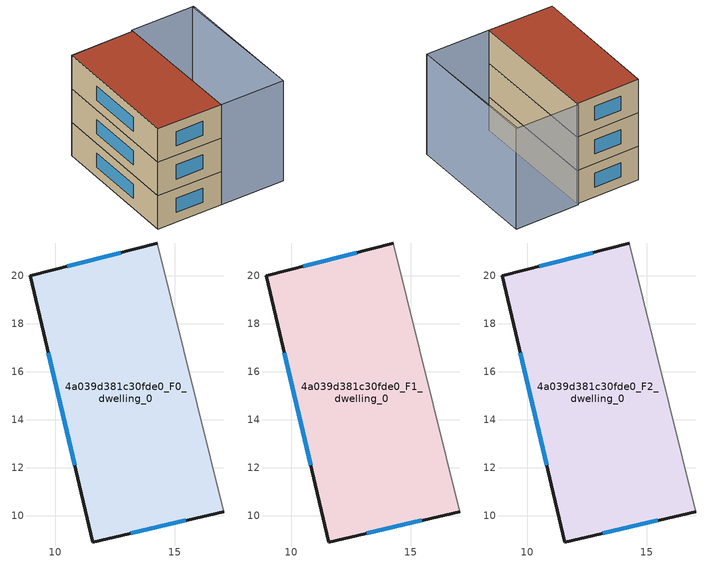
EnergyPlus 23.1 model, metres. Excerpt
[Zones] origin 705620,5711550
4a039d381c30fde0_F0_dwelling_0
 floor ground (EU_floor_Construction): 14.27,21.38 17.03,10.17 11.58,8.91 8.97,20 z0
 wall outside (EU_wall_Construction): 14.27,21.38 8.97,20 11.58,8.91 17.03,10.17 z0:3
 wall adiabatic (EU_wall_Construction): 17.03,10.17 14.27,21.38 z0:3
 window (EU_Window_Construction): 13.16,9.27 15.46,9.81 / 9.73,16.8 10.83,12.11 / 12.73,20.98 10.5,20.4 z0.87:2.13
4a039d381c30fde0_F1_dwelling_0
 floor to 4a039d381c30fde0_F0_dwelling_0 (EU_floor_Construction): 14.26,21.38 17.03,10.17 11.58,8.91 8.97,20 z3
 wall outside (EU_wall_Construction): 14.27,21.38 8.97,20 11.58,8.91 17.03,10.17 z3:6
 wall adiabatic (EU_wall_Construction): 17.03,10.17 14.27,21.38 z3:6
 window (EU_Window_Construction): 13.16,9.27 15.46,9.81 / 9.73,16.8 10.83,12.11 / 12.73,20.98 10.5,20.4 z3.87:5.13
4a039d381c30fde0_F2_dwelling_0
 floor to 4a039d381c30fde0_F1_dwelling_0 (EU_floor_Construction): 14.26,21.38 17.03,10.17 11.58,8.91 8.97,20 z6
 wall outside (EU_wall_Construction): 14.27,21.38 8.97,20 11.58,8.91 17.03,10.17 z6:9
 wall adiabatic (EU_wall_Construction): 17.03,10.17 14.27,21.38 z6:9
 window (EU_Window_Construction): 13.16,9.27 15.46,9.81 / 9.73,16.8 10.83,12.11 / 12.73,20.98 10.5,20.4 z6.87:8.13
 roof outside (EU_roof_Construction): 17.03,10.17 14.27,21.38 8.97,20 11.58,8.91 z9
shading: 22.41,11.5 17.03,10.17 / 17.03,10.17 14.23,21.49 / 14.23,21.49 19.61,22.82 / 19.61,22.82 22.41,11.5 / 22.41,11.5 19.48,22.79 z0:9
[Building]
EU S2 Campaign: North Axis=0; Terrain=City; Solar Distribution=FullExterior
[Site:Location]
London: Latitude=51.5; Longitude=-0.5; Time Zone=0; Elevation=25
[SizingPeriod:WeatherFileDays]
AnnualSizingPeriod: Begin Month=1; Begin Day of Month=1; End Month=12; End Day of Month=31; Day of Week for Start Day=Monday; Use Weather File Daylight Saving Period=No; Use Weather File Rain and Snow Indicators=No
[MATERIAL]
EU_InternalMass_Material: Roughness=MediumRough; Thickness=0.1; Conductivity=1; Density=1800; Specific Heat=900; Thermal Absorptance=0.9; Solar Absorptance=0.7; Visible Absorptance=0.7
[MATERIAL:NOMASS] Roughness=MediumRough; Thermal Absorptance=0.9; Solar Absorptance=0.7; Visible Absorptance=0.7
Name | Thermal Resistance
EU_wall_NoMass | 0.724719
EU_roof_NoMass | 2.98947
EU_floor_NoMass | 2.39157
[WINDOWMATERIAL:SIMPLEGLAZINGSYSTEM]
EU_Window_SimpleGlazing: UFactor=2.63425; Solar Heat Gain Coefficient=0.76; Visible Transmittance=0.76
[CONSTRUCTION]
EU_wall_Construction: EU_wall_NoMass
EU_roof_Construction: EU_roof_NoMass
EU_floor_Construction: EU_floor_NoMass
EU_Window_Construction: EU_Window_SimpleGlazing
EU_InternalMass_Construction: EU_InternalMass_Material
[ZONE] Type=1; Multiplier=1; Ceiling Height=autocalculate; Volume=190.375; Floor Area=autocalculate; Part of Total Floor Area=Yes
4a039d381c30fde0_F0_dwelling_0; 4a039d381c30fde0_F1_dwelling_0; 4a039d381c30fde0_F2_dwelling_0
[INTERNALMASS] Construction=EU_InternalMass_Construction; Surface Area=63.4584
Name | Zone or ZoneList
4a039d381c30fde0_F0_dwelling_0_EU_InternalMass | 4a039d381c30fde0_F0_dwelling_0
4a039d381c30fde0_F1_dwelling_0_EU_InternalMass | 4a039d381c30fde0_F1_dwelling_0
4a039d381c30fde0_F2_dwelling_0_EU_InternalMass | 4a039d381c30fde0_F2_dwelling_0
[OTHEREQUIPMENT] Fuel Type=Electricity; Design Level Calculation Method=Watts/Area; Power per Zone Floor Area=1; Fraction Latent=0; Fraction Radiant=0; Fraction Lost=0; Carbon Dioxide Generation Rate=0; EndUse Subcategory=EU_Step8_InternalGains
Name | Zone or ZoneList or Space or SpaceList | Schedule
EU_Step8_InternalGain_4a039d381c30fde0_F0_dwelling_0_f000 | 4a039d381c30fde0_F0_dwelling_0 | EU_Step8_GainSchedule_4a039d381c30fde0_F0_dwelling_0_f000
EU_Step8_InternalGain_4a039d381c30fde0_F1_dwelling_0_f000 | 4a039d381c30fde0_F1_dwelling_0 | EU_Step8_GainSchedule_4a039d381c30fde0_F1_dwelling_0_f000
EU_Step8_InternalGain_4a039d381c30fde0_F2_dwelling_0_f000 | 4a039d381c30fde0_F2_dwelling_0 | EU_Step8_GainSchedule_4a039d381c30fde0_F2_dwelling_0_f000
[ZONEVENTILATION:DESIGNFLOWRATE] Schedule=EU_AlwaysOn; Design Flow Rate Calculation Method=AirChanges/Hour; Air Changes per Hour=0.418135; Ventilation Type=Natural; Fan Pressure Rise=0; Fan Total Efficiency=1; Constant Term Coefficient=1; Temperature Term Coefficient=0; Velocity Term Coefficient=0; Velocity Squared Term Coefficient=0; Minimum Indoor Temperature=-100; Maximum Indoor Temperature=100; Delta Temperature=-100; Minimum Outdoor Temperature=-100; Maximum Outdoor Temperature=100; Maximum Wind Speed=40
Name | Zone or ZoneList or Space or SpaceList
EU_ConstantAir_4a039d381c30fde0_F0_dwelling_0 | 4a039d381c30fde0_F0_dwelling_0
EU_ConstantAir_4a039d381c30fde0_F1_dwelling_0 | 4a039d381c30fde0_F1_dwelling_0
EU_ConstantAir_4a039d381c30fde0_F2_dwelling_0 | 4a039d381c30fde0_F2_dwelling_0
[HVACTEMPLATE:THERMOSTAT] Constant Heating Setpoint=20; Constant Cooling Setpoint=50
EU_HeatOnly_4a039d381c30fde0_F0_dwelling_0; EU_HeatOnly_4a039d381c30fde0_F1_dwelling_0; EU_HeatOnly_4a039d381c30fde0_F2_dwelling_0
[HVACTEMPLATE:ZONE:IDEALLOADSAIRSYSTEM] System Availability Schedule=EU_AlwaysOn; Maximum Heating Supply Air Temperature=50; Minimum Cooling Supply Air Temperature=13; Maximum Heating Supply Air Humidity Ratio=0.0156; Minimum Cooling Supply Air Humidity Ratio=0.0077; Heating Limit=NoLimit; Cooling Limit=NoLimit; Heating Availability Schedule=EU_AlwaysOn; Cooling Availability Schedule=EU_CoolingOff; Dehumidification Control Type=ConstantSensibleHeatRatio; Cooling Sensible Heat Ratio=0.7; Dehumidification Setpoint=60; Humidification Control Type=None; Humidification Setpoint=30; Outdoor Air Method=None; Outdoor Air Flow Rate per Person=0.00944; Outdoor Air Flow Rate per Zone Floor Area=0; Outdoor Air Flow Rate per Zone=0; Demand Controlled Ventilation Type=None; Outdoor Air Economizer Type=NoEconomizer; Heat Recovery Type=None; Sensible Heat Recovery Effectiveness=0.7; Latent Heat Recovery Effectiveness=0.65
Name | Template Thermostat
4a039d381c30fde0_F0_dwelling_0 | EU_HeatOnly_4a039d381c30fde0_F0_dwelling_0
4a039d381c30fde0_F1_dwelling_0 | EU_HeatOnly_4a039d381c30fde0_F1_dwelling_0
4a039d381c30fde0_F2_dwelling_0 | EU_HeatOnly_4a039d381c30fde0_F2_dwelling_0
[SIZING:ZONE] Zone Cooling Design Supply Air Temperature Input Method=SupplyAirTemperature; Zone Cooling Design Supply Air Temperature=13; Zone Heating Design Supply Air Temperature Input Method=SupplyAirTemperature; Zone Heating Design Supply Air Temperature=50; Zone Cooling Design Supply Air Humidity Ratio=0.008; Zone Heating Design Supply Air Humidity Ratio=0.008; Cooling Design Air Flow Method=DesignDay; Cooling Design Air Flow Rate=0; Cooling Minimum Air Flow per Zone Floor Area=0.000762; Cooling Minimum Air Flow=0; Cooling Minimum Air Flow Fraction=0.2; Heating Design Air Flow Method=DesignDay; Heating Design Air Flow Rate=0; Heating Maximum Air Flow per Zone Floor Area=0.002032; Heating Maximum Air Flow=0.141576; Heating Maximum Air Flow Fraction=0.3; Account for Dedicated Outdoor Air System=No; Dedicated Outdoor Air System Control Strategy=NeutralSupplyAir; Dedicated Outdoor Air Low Setpoint Temperature for Design=autosize; Dedicated Outdoor Air High Setpoint Temperature for Design=autosize; Zone Load Sizing Method=Sensible Load Only No Latent Load; Zone Latent Cooling Design Supply Air Humidity Ratio Input Method=HumidityRatioDifference; Zone Cooling Design Supply Air Humidity Ratio Difference=0.005; Zone Latent Heating Design Supply Air Humidity Ratio Input Method=HumidityRatioDifference; Zone Humidification Design Supply Air Humidity Ratio Difference=0.005
4a039d381c30fde0_F0_dwelling_0; 4a039d381c30fde0_F1_dwelling_0; 4a039d381c30fde0_F2_dwelling_0
[SCHEDULE:CONSTANT]
Name | Hourly Value
EU_AlwaysOn | 1
EU_CoolingOff | 0
[SCHEDULE:FILE] Column Number=1; Rows to Skip at Top=0; Number of Hours of Data=8760; Column Separator=Comma; Interpolate to Timestep=No; Minutes per Item=60; Adjust Schedule for Daylight Savings=Yes
Name | File
EU_Step8_GainSchedule_4a039d381c30fde0_F0_dwelling_0_f000 | ../../schedules/4a039d381c30fde0/4a039d381c30fde0_F0_dwelling_0_f000_gain.csv
EU_Step8_GainSchedule_4a039d381c30fde0_F1_dwelling_0_f000 | ../../schedules/4a039d381c30fde0/4a039d381c30fde0_F1_dwelling_0_f000_gain.csv
EU_Step8_GainSchedule_4a039d381c30fde0_F2_dwelling_0_f000 | ../../schedules/4a039d381c30fde0/4a039d381c30fde0_F2_dwelling_0_f000_gain.csv
